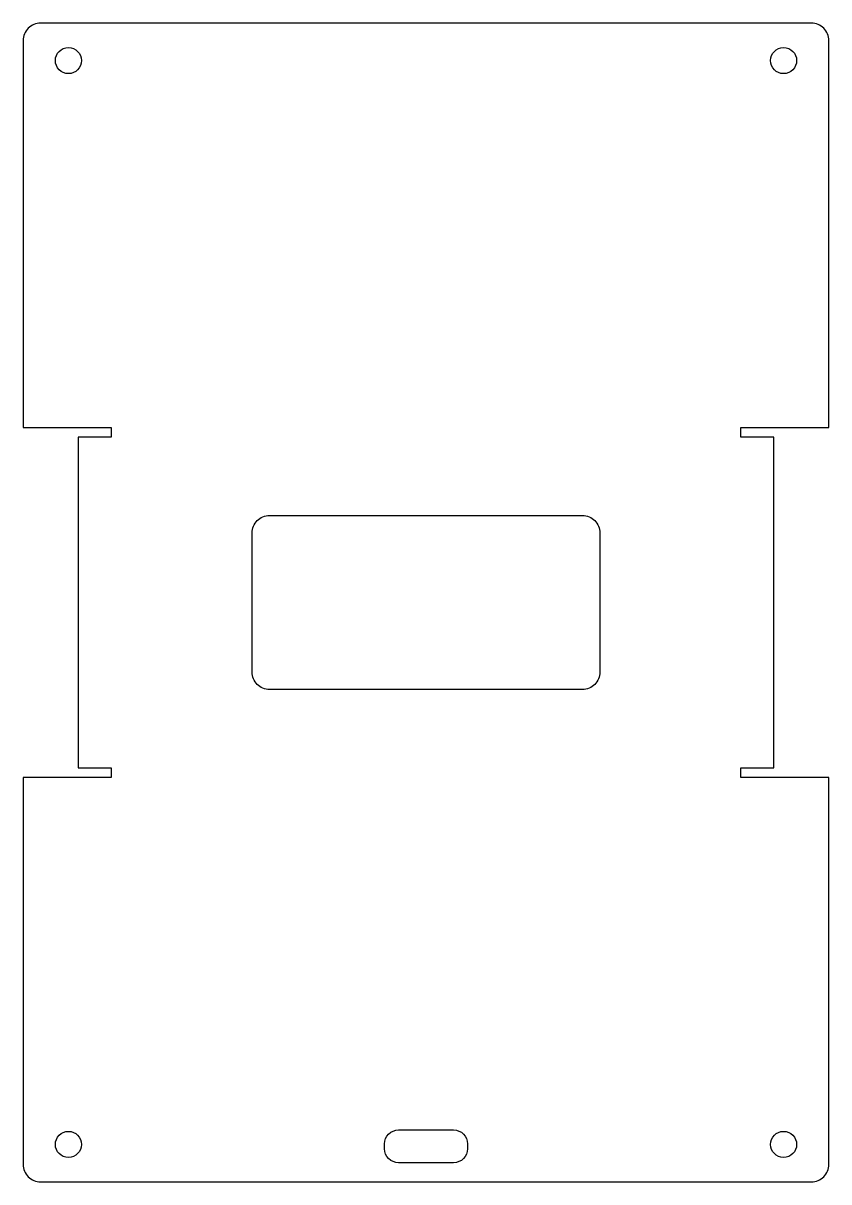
# Model space of a CAD drawing. Header units: millimetres. Extents: x -2 to 91, y -133 to 0.
import ezdxf

# ---------------------------------------------------------------- set-up
doc = ezdxf.new("R2010")
doc.units = ezdxf.units.MM

msp = doc.modelspace()

# ---------------------------------------------------------------- linework, layer by layer
for points in [[(90.66, -2, 0.414214), (88.66, 0), (0, 0, 0.414214), (-2, -2), (-2, -46.5), (8.13, -46.5), (8.13, -47.63), (4.33, -47.63), (4.33, -85.63), (8.13, -85.63), (8.13, -86.76), (-2, -86.76), (-2, -131.26, 0.414214), (0, -133.26), (88.66, -133.26, 0.414214), (90.66, -131.26), (90.66, -86.76), (80.53, -86.76), (80.53, -85.63), (84.33, -85.63), (84.33, -47.63), (80.53, -47.63), (80.53, -46.5), (90.66, -46.5)], [(26.33, -56.63), (62.33, -56.63, -0.414214), (64.33, -58.63), (64.33, -74.63, -0.414214), (62.33, -76.63), (26.33, -76.63, -0.414214), (24.33, -74.63), (24.33, -58.63, -0.414214)], [(39.56, -129.46), (39.56, -128.9, -0.414214), (41.16, -127.3), (47.51, -127.3, -0.414214), (49.11, -128.9), (49.11, -129.46, -0.414214), (47.51, -131.06), (41.16, -131.06, -0.414214)]]:
    msp.add_lwpolyline(points, format="xyb", close=True)
for centre in [(3.2, -4.3), (85.46, -4.3), (3.2, -128.96), (85.46, -128.96)]:
    msp.add_circle(centre, 1.5)

doc.saveas('drawing.dxf')
